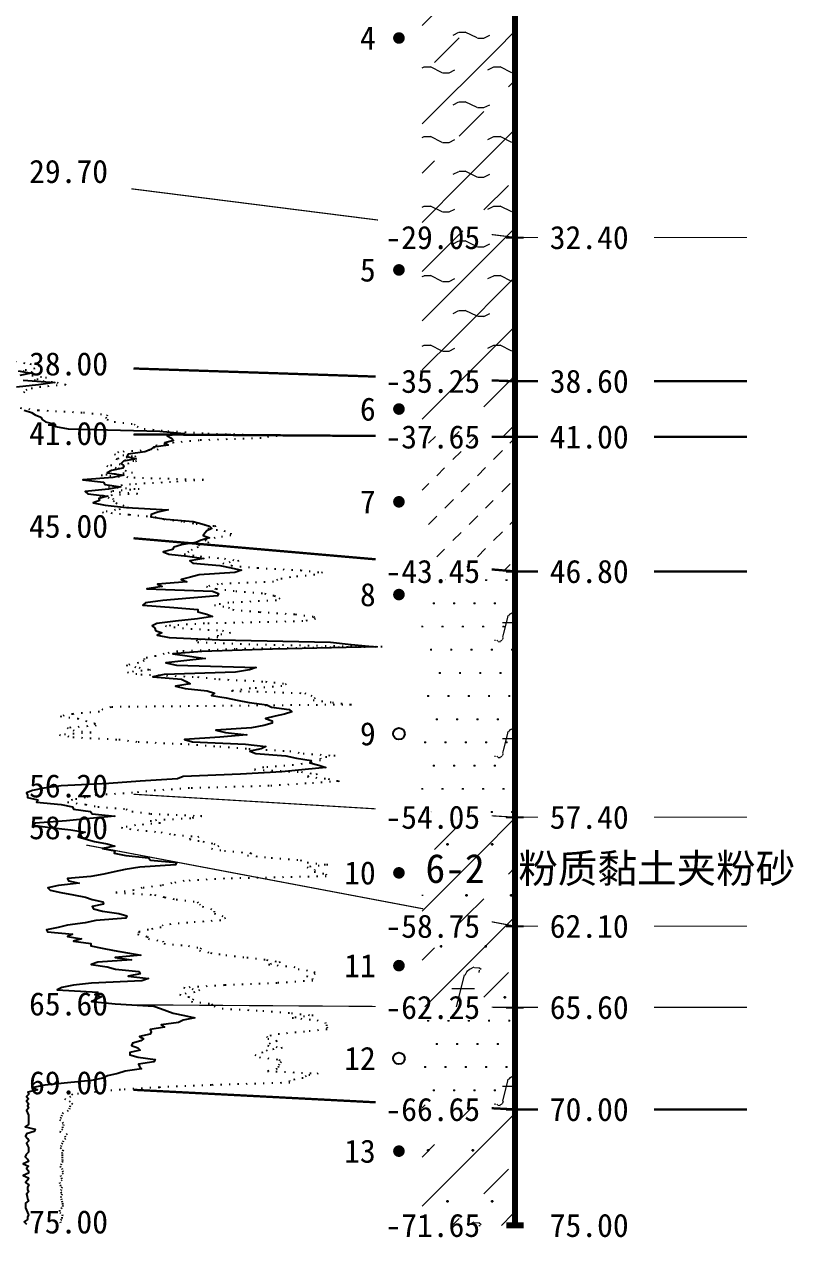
# Model space of a CAD drawing. Extents: x -37 to 3540, y -1485 to 297.
# Drawn here: x 1229.7 to 1296, y -230.1 to -125.1 of the extents above; entities that cross this region are included whole.
import ezdxf
from ezdxf.enums import TextEntityAlignment as Align

# ---------------------------------------------------------------- set-up
doc = ezdxf.new("R2010")
doc.units = 0
doc.linetypes.add('DOT', pattern=[6.35, 0, -6.35])
doc.layers.get('0').update_dxf_attribs({"linetype": 'CONTINUOUS'})
for name, color, linetype in [('CURVE', 200, 'CONTINUOUS'), ('HOLE', 41, 'CONTINUOUS'), ('SAMPLE', 1, 'CONTINUOUS'), ('STRATUM', 241, 'CONTINUOUS')]:
    doc.layers.add(name, color=color, linetype=linetype)
doc.layers.add('HATCH', color=7, linetype='CONTINUOUS', lineweight=13)
doc.styles.add('ST', font='')
doc.styles.get('ST').set_extended_font_data('SimSun')
pattern_1 = [(45, (761.2035, -297), (-4.24264, 4.24264), [10, 0]), (45, (762.2645, -300.182), (-2.12132, 6.36396), [3, -3])]
pattern_2 = [(82.875, (760.3688, -298.206), (0.0003693, 10.0001764), [0.08929, -80.53371]), (143.13, (760.4699, -298.2818), (-29.999964, 20.0000536), [0.12627, -49.87373]), (172.875, (760.647, -298.304), (-70.0002457, 9.9996603), [0.17857, -80.44443]), (206.565, (760.8255, -298.2147), (-9.999705, -9.999687), [0.19954, -22.16046]), (243.435, (760.9148, -298.0363), (9e-06, -9.999696), [0.19954, -22.16146]), (255.964, (761.004, -297.679), (-0.0002, -9.999501), [0.36813, -40.86287]), (255.964, (761.314, -296.439), (-0.0002, -9.999501), [1.27838, -39.95262]), (255.964, (761.3826, -296.165), (-0.0002, -9.999501), [0.28235, -40.94865]), (216.87, (761.5728, -295.9108), (-9.999982, -10.000018), [0.12627, -49.87373]), (243.435, (761.472, -295.9865), (9e-06, -9.999696), [0.19954, -22.16146]), (206.565, (761.7513, -295.8215), (-9.999705, -9.999687), [0.19954, -22.16046]), (172.875, (761.9285, -295.8437), (-70.0002457, 9.9996603), [0.17857, -80.44443]), (143.13, (762.0295, -295.9194), (-29.999964, 20.0000536), [0.12627, -49.87373]), (82.875, (762.0184, -296.008), (0.0003693, 10.0001764), [0.08929, -80.53371]), (0, (760.874, -296.66), (0, 10), [0.89286, -9.10714]), (0, (761.2285, -297), (1, 2), [0, -1.75]), (0, (761.2035, -296.975), (1, 2), [0, -1.75]), (0, (761.2035, -297), (1, 2), [0, -1.75]), (0, (761.1785, -297), (1, 2), [0, -1.75]), (0, (761.2035, -297.025), (1, 2), [0, -1.75])]
pattern_3 = [(82.875, (759.3673, -299.6533), (0.000812, 22.000388), [0.19644, -177.17416]), (143.13, (759.5896, -299.82), (-65.99992, 44.000118), [0.2778, -109.7222]), (172.875, (759.9794, -299.8687), (-154.00054, 21.999253), [0.39285, -176.97775]), (206.565, (760.372, -299.672), (-21.99935, -21.99931), [0.439, -48.753]), (243.435, (760.568, -299.28), (2e-05, -21.99933), [0.439, -48.7552]), (255.964, (760.765, -298.494), (-0.00044, -21.998903), [0.8099, -89.8983]), (255.964, (761.447, -295.7656), (-0.00044, -21.998903), [2.8124, -87.8958]), (255.964, (761.5975, -295.163), (-0.00044, -21.998903), [0.6212, -90.087]), (216.87, (762.016, -294.6037), (-21.99996, -22.00004), [0.2778, -109.7222]), (243.435, (761.794, -294.77), (2e-05, -21.99933), [0.439, -48.7552]), (206.565, (762.409, -294.407), (-21.99935, -21.99931), [0.439, -48.753]), (172.875, (762.7985, -294.456), (-154.00054, 21.999253), [0.39285, -176.97775]), (143.13, (763.0207, -294.6228), (-65.99992, 44.000118), [0.2778, -109.7222]), (82.875, (762.9964, -294.8177), (0.000812, 22.000388), [0.19644, -177.17416]), (0, (760.478, -296.252), (0, 22), [1.9643, -20.0357]), (0, (761.2585, -297), (2.2, 4.4), [0, -3.85]), (0, (761.2035, -296.945), (2.2, 4.4), [0, -3.85]), (0, (761.2035, -297), (2.2, 4.4), [0, -3.85]), (0, (761.1485, -297), (2.2, 4.4), [0, -3.85]), (0, (761.2035, -297.055), (2.2, 4.4), [0, -3.85])]

# ---------------------------------------------------------------- blocks, each defined once
blk = doc.blocks.new('SampleSoilUndisturbed')
at = {"const_width": 0.5}
blk.add_lwpolyline([(-0.25, 0, 1), (0.25, 0, 1)], format="xyb", close=True, dxfattribs=at)
blk = doc.blocks.new('SampleSoilDisturbed')
blk.add_circle((0, 0), 0.5)

msp = doc.modelspace()

# ---------------------------------------------------------------- hatches: boundary and pattern name
at = {"layer": 'HATCH'}
h = msp.add_hatch(dxfattribs=at)
h.set_pattern_fill('YNFNT', color=251, style=0)
h.set_pattern_definition([(45, (761.2035, -297), (-4.24264, 4.24264), [10, 0]), (45, (762.2645, -300.182), (-2.12132, 6.36396), [3, -3]), (26.565, (762.2776, -297.2536), (5.999823, 5.999812), [0.567, -12.849]), (0, (761.7106, -297.2536), (0, 6), [0.567, -5.433]), (26.565, (759.6222, -297), (5.999823, 5.999812), [0.567, -12.849]), (0, (760.1293, -296.7464), (0, 6), [0.567, -5.433]), (153.435, (761.7106, -297.2536), (-5.999818, -5e-06), [1.134, -12.2826]), (26.565, (765.2776, -294.2536), (5.999823, 5.999812), [0.567, -12.849]), (0, (764.7106, -294.2536), (0, 6), [0.567, -5.433]), (26.565, (762.6222, -294), (5.999823, 5.999812), [0.567, -12.849]), (0, (763.1293, -293.7464), (0, 6), [0.567, -5.433]), (153.435, (764.7106, -294.2536), (-5.999818, -5e-06), [1.134, -12.2826])])
h.paths.add_polyline_path([(1271.95, -121.25), (1263.95, -121.63), (1263.95, -142.43), (1271.95, -143.45)])
h.paths.add_polyline_path([(1259.88, -144.94), (1269.44, -144.94), (1269.44, -142.01), (1259.88, -142.01)], flags=9)
h.paths.add_polyline_path([(1259.88, -122.74), (1269.44, -122.74), (1269.44, -119.81), (1259.88, -119.81)], flags=9)
h = msp.add_hatch(dxfattribs=at)
h.set_pattern_fill('YNNT', color=251, style=0)
h.set_pattern_definition([(45, (761.2035, -297), (-2.12132, 2.12132), [10, 0]), (26.565, (762.2776, -297.2536), (5.999823, 5.999812), [0.567, -12.849]), (0, (761.7106, -297.2536), (0, 6), [0.567, -5.433]), (26.565, (759.6222, -297), (5.999823, 5.999812), [0.567, -12.849]), (0, (760.1293, -296.7464), (0, 6), [0.567, -5.433]), (153.435, (761.7106, -297.2536), (-5.999818, -5e-06), [1.134, -12.2826]), (26.565, (765.2776, -294.2536), (5.999823, 5.999812), [0.567, -12.849]), (0, (764.7106, -294.2536), (0, 6), [0.567, -5.433]), (26.565, (762.6222, -294), (5.999823, 5.999812), [0.567, -12.849]), (0, (763.1293, -293.7464), (0, 6), [0.567, -5.433]), (153.435, (764.7106, -294.2536), (-5.999818, -5e-06), [1.134, -12.2826])])
h.paths.add_polyline_path([(1271.95, -143.45), (1263.95, -142.43), (1263.95, -155.58), (1271.95, -155.85)])
h.paths.add_polyline_path([(1259.88, -157.34), (1269.44, -157.34), (1269.44, -154.41), (1259.88, -154.41)], flags=9)
h.paths.add_polyline_path([(1259.88, -144.94), (1269.44, -144.94), (1269.44, -142.01), (1259.88, -142.01)], flags=9)
h = msp.add_hatch(dxfattribs=at)
h.set_pattern_fill('FZNT', color=32, style=0)
h.set_pattern_definition(pattern_1)
h.paths.add_polyline_path([(1271.95, -155.85), (1263.95, -155.58), (1263.95, -160.6), (1271.95, -160.65)])
h.paths.add_polyline_path([(1259.88, -162.14), (1269.44, -162.14), (1269.44, -159.21), (1259.88, -159.21)], flags=9)
h.paths.add_polyline_path([(1259.88, -157.34), (1269.44, -157.34), (1269.44, -154.41), (1259.88, -154.41)], flags=9)
h = msp.add_hatch(dxfattribs=at)
h.set_pattern_fill('NZFT', color=52, style=0)
h.set_pattern_definition([(45, (761.2035, -297), (-6e-07, 6.999982), [0.9473, -8.9522]), (45, (762.6035, -295.6), (-6e-07, 6.999982), [0.9869, -8.9126]), (45, (764.0035, -294.2), (-6e-07, 6.999982), [1.06018, -8.83931]), (45, (765.4035, -292.8), (-6e-07, 6.999982), [0.94918, -8.95032]), (45, (766.8035, -291.4), (-6e-07, 6.999982), [1.0365, -8.86299]), (45, (764.7035, -297), (-6e-07, 6.999982), [1.01335, -8.88615]), (45, (766.1035, -295.6), (-6e-07, 6.999982), [1.07896, -12.12037]), (45, (767.5035, -294.2), (-6e-07, 6.999982), [0.99882, -8.90067]), (45, (761.9035, -292.8), (-4e-07, 6.999982), [1.05533, -8.844165]), (45, (763.3035, -291.4), (-4e-07, 6.999982), [1.0365, -8.86299])])
h.paths.add_polyline_path([(1271.95, -160.65), (1263.95, -160.6), (1263.95, -171.56), (1271.95, -172.25)])
h.paths.add_polyline_path([(1259.88, -173.74), (1269.44, -173.74), (1269.44, -170.81), (1259.88, -170.81)], flags=9)
h.paths.add_polyline_path([(1259.88, -162.14), (1269.44, -162.14), (1269.44, -159.21), (1259.88, -159.21)], flags=9)
h = msp.add_hatch(dxfattribs=at)
h.set_pattern_fill('FS', color=142, style=0)
h.set_pattern_definition(pattern_2)
h.paths.add_polyline_path([(1271.95, -172.25), (1263.95, -171.56), (1263.95, -192.97), (1271.95, -193.45)])
h.paths.add_polyline_path([(1244.72, -196.29), (1271.4, -196.29), (1271.4, -191.35), (1244.72, -191.35)], flags=9)
h.paths.add_polyline_path([(1259.88, -194.94), (1269.44, -194.94), (1269.44, -192.01), (1259.88, -192.01)], flags=24)
h.paths.add_polyline_path([(1259.88, -173.74), (1269.44, -173.74), (1269.44, -170.81), (1259.88, -170.81)], flags=9)
h = msp.add_hatch(dxfattribs=at)
h.set_pattern_fill('FZNT', color=32, style=0)
h.set_pattern_definition(pattern_1)
h.paths.add_polyline_path([(1271.95, -193.45), (1263.95, -192.97), (1263.95, -201.34), (1271.95, -202.85)])
h.paths.add_polyline_path([(1244.72, -196.29), (1271.4, -196.29), (1271.4, -191.35), (1244.72, -191.35)], flags=9)
h.paths.add_polyline_path([(1259.88, -204.34), (1269.44, -204.34), (1269.44, -201.41), (1259.88, -201.41)], flags=9)
h.paths.add_polyline_path([(1259.88, -194.94), (1269.44, -194.94), (1269.44, -192.01), (1259.88, -192.01)], flags=24)
h = msp.add_hatch(dxfattribs=at)
h.set_pattern_fill('FS', color=32, scale=2.2, style=0)
h.set_pattern_definition(pattern_3)
h.paths.add_polyline_path([(1271.95, -193.45), (1263.95, -192.97), (1263.95, -201.34), (1271.95, -202.85)])
h.paths.add_polyline_path([(1244.72, -196.29), (1271.4, -196.29), (1271.4, -191.35), (1244.72, -191.35)], flags=9)
h.paths.add_polyline_path([(1259.88, -204.34), (1269.44, -204.34), (1269.44, -201.41), (1259.88, -201.41)], flags=9)
h.paths.add_polyline_path([(1259.88, -194.94), (1269.44, -194.94), (1269.44, -192.01), (1259.88, -192.01)], flags=24)
h = msp.add_hatch(dxfattribs=at)
h.set_pattern_fill('FZNT', color=32, style=0)
h.set_pattern_definition(pattern_1)
h.paths.add_polyline_path([(1271.95, -202.85), (1263.95, -201.34), (1263.95, -209.8), (1271.95, -209.85)])
h.paths.add_polyline_path([(1259.88, -211.34), (1269.44, -211.34), (1269.44, -208.41), (1259.88, -208.41)], flags=9)
h.paths.add_polyline_path([(1259.88, -204.34), (1269.44, -204.34), (1269.44, -201.41), (1259.88, -201.41)], flags=9)
h = msp.add_hatch(dxfattribs=at)
h.set_pattern_fill('FS', color=32, scale=2.2, style=0)
h.set_pattern_definition(pattern_3)
h.paths.add_polyline_path([(1271.95, -202.85), (1263.95, -201.34), (1263.95, -209.8), (1271.95, -209.85)])
h.paths.add_polyline_path([(1259.88, -211.34), (1269.44, -211.34), (1269.44, -208.41), (1259.88, -208.41)], flags=9)
h.paths.add_polyline_path([(1259.88, -204.34), (1269.44, -204.34), (1269.44, -201.41), (1259.88, -201.41)], flags=9)
h = msp.add_hatch(dxfattribs=at)
h.set_pattern_fill('FS', color=142, style=0)
h.set_pattern_definition(pattern_2)
h.paths.add_polyline_path([(1271.95, -209.85), (1263.95, -209.8), (1263.95, -218.24), (1271.95, -218.65)])
h.paths.add_polyline_path([(1259.88, -220.14), (1269.44, -220.14), (1269.44, -217.21), (1259.88, -217.21)], flags=9)
h.paths.add_polyline_path([(1259.88, -211.34), (1269.44, -211.34), (1269.44, -208.41), (1259.88, -208.41)], flags=9)
h = msp.add_hatch(dxfattribs=at)
h.set_pattern_fill('FZNT', color=32, style=0)
h.set_pattern_definition(pattern_1)
h.paths.add_polyline_path([(1271.95, -218.65), (1263.95, -218.24), (1263.95, -228.65), (1271.95, -228.65)])
h.paths.add_polyline_path([(1259.88, -230.14), (1269.44, -230.14), (1269.44, -227.21), (1259.88, -227.21)], flags=9)
h.paths.add_polyline_path([(1259.88, -220.14), (1269.44, -220.14), (1269.44, -217.21), (1259.88, -217.21)], flags=9)
h = msp.add_hatch(dxfattribs=at)
h.set_pattern_fill('FS', color=32, scale=2.2, style=0)
h.set_pattern_definition(pattern_3)
h.paths.add_polyline_path([(1271.95, -218.65), (1263.95, -218.24), (1263.95, -228.65), (1271.95, -228.65)])
h.paths.add_polyline_path([(1259.88, -230.14), (1269.44, -230.14), (1269.44, -227.21), (1259.88, -227.21)], flags=9)
h.paths.add_polyline_path([(1259.88, -220.14), (1269.44, -220.14), (1269.44, -217.21), (1259.88, -217.21)], flags=9)

# ---------------------------------------------------------------- linework, layer by layer
at = {"layer": 'CURVE', "color": 100, "linetype": 'DOT', "ltscale": 0.1}
for points in [[(1228.87, -154.15), (1230.14, -154.35), (1231.09, -154.55), (1230.56, -154.75), (1229.52, -154.95), (1229.84, -155.15), (1230.32, -155.35), (1231.57, -155.55), (1230.52, -155.75), (1232.49, -155.95), (1233.23, -156.15), (1231.08, -156.35), (1229.87, -156.55), (1229.67, -156.75), (1229.58, -156.95)], [(1229.31, -158.15), (1230.87, -158.35), (1234.75, -158.55), (1236.81, -158.75), (1236.69, -158.95), (1236.78, -159.15), (1237.41, -159.35), (1239.12, -159.55), (1239.38, -159.75), (1239.99, -159.95), (1242.03, -160.15), (1245.49, -160.35), (1251.44, -160.55), (1250.07, -160.75), (1244.74, -160.95), (1242.52, -161.15), (1241.04, -161.35), (1240.81, -161.55), (1241.21, -161.75), (1237.78, -161.95), (1237.42, -162.15), (1239.26, -162.35), (1237.55, -162.55), (1239.33, -162.75), (1238.66, -162.95), (1236.77, -163.15), (1237.71, -163.35), (1238.33, -163.55), (1238.99, -163.75), (1236.29, -163.95), (1239.1, -164.15), (1245.09, -164.35), (1242.27, -164.55), (1238.82, -164.75), (1236.91, -164.95), (1239.56, -165.15), (1237.11, -165.35), (1239.42, -165.55), (1236.16, -165.75), (1237.29, -165.95), (1237.32, -166.15), (1237.56, -166.35), (1238.14, -166.55), (1238.63, -166.75), (1237.53, -166.95), (1236.39, -167.15), (1238.71, -167.35), (1240.9, -167.55), (1241.71, -167.75), (1243.41, -167.95), (1244.46, -168.15), (1246.16, -168.35), (1245.48, -168.55), (1246.87, -168.75), (1247.46, -168.95), (1247.47, -169.15), (1246.11, -169.35), (1245.23, -169.55), (1245.56, -169.75), (1244.7, -169.95), (1244.63, -170.15), (1244.12, -170.35), (1243.84, -170.55), (1243.44, -170.75), (1244.82, -170.95), (1246.9, -171.15), (1248.14, -171.35), (1246.76, -171.55), (1247.51, -171.75), (1249.76, -171.95), (1253.47, -172.15), (1255.36, -172.35), (1254.69, -172.55), (1252.6, -172.75), (1251.47, -172.95), (1251.15, -173.15), (1246.37, -173.35), (1245.36, -173.55), (1246.2, -173.75), (1247.88, -173.95), (1250.37, -174.15), (1251.21, -174.35), (1251.68, -174.55), (1251.39, -174.75), (1247.29, -174.95), (1246.04, -175.15), (1247.25, -175.35), (1247.61, -175.55), (1249.94, -175.75), (1253.01, -175.95), (1254.61, -176.15), (1254.76, -176.35), (1253.67, -176.55), (1245.18, -176.75), (1241.83, -176.95), (1243.28, -177.15), (1246.73, -177.35), (1247.42, -177.55), (1246.34, -177.75), (1246.34, -177.95), (1244.51, -178.15), (1244.6, -178.35), (1249.7, -178.55), (1260.5, -178.75), (1247.84, -178.95), (1242.88, -179.15), (1241.72, -179.35), (1240.99, -179.55), (1239.98, -179.75), (1239.99, -179.95), (1239.49, -180.15), (1238.45, -180.35), (1239.56, -180.55), (1240.54, -180.75), (1238.54, -180.95), (1239.71, -181.15), (1244.59, -181.35), (1246.44, -181.55), (1250.45, -181.75), (1252.22, -181.95), (1251.87, -182.15), (1249.15, -182.35), (1247.51, -182.55), (1253.84, -182.75), (1254.36, -182.95), (1254.72, -183.15), (1254.55, -183.35), (1256.22, -183.55), (1257.86, -183.75), (1237.13, -183.95), (1236.41, -184.15), (1236.13, -184.35), (1233.83, -184.55), (1232.76, -184.75), (1234.27, -184.95), (1234.94, -185.15), (1235.71, -185.35), (1235.86, -185.55), (1233.34, -185.75), (1233.86, -185.95), (1235.41, -186.15), (1232.68, -186.35), (1233.85, -186.55), (1237.81, -186.75), (1239.46, -186.95), (1243.78, -187.15), (1246.51, -187.35), (1249.02, -187.55), (1252.54, -187.75), (1253.69, -187.95), (1256.45, -188.15), (1255.16, -188.35), (1255.19, -188.55), (1254.33, -188.75), (1252.86, -188.95), (1250.3, -189.15), (1249.5, -189.35), (1253.55, -189.55), (1254.89, -189.75), (1254.05, -189.95), (1255.86, -190.15), (1256.79, -190.35), (1253.94, -190.55), (1250.76, -190.75), (1243.89, -190.95), (1240.96, -191.15), (1238.99, -191.35), (1235.86, -191.55), (1234.9, -191.75), (1233.8, -191.95), (1233.39, -192.15), (1234.96, -192.35), (1236, -192.55), (1238.44, -192.75), (1238.93, -192.95), (1240.54, -193.15), (1244.95, -193.35), (1244, -193.55), (1240.52, -193.75), (1241.39, -193.95), (1239.25, -194.15), (1238.01, -194.35), (1239.41, -194.55), (1241.45, -194.75), (1242.55, -194.95), (1244.7, -195.15), (1243.9, -195.35), (1245.05, -195.55), (1245.99, -195.75), (1246.43, -195.95), (1245.78, -196.15), (1246.9, -196.35), (1249.25, -196.55), (1248.89, -196.75), (1250.94, -196.95), (1253.45, -197.15), (1254.05, -197.35), (1255.81, -197.55), (1254.03, -197.75), (1254.7, -197.95), (1254.65, -198.15), (1255.66, -198.35), (1255.68, -198.55), (1246.9, -198.75), (1243.45, -198.95), (1242.38, -199.15), (1241.45, -199.35), (1239.83, -199.55), (1239.09, -199.75), (1237.55, -199.95), (1240.89, -200.15), (1241.75, -200.35), (1242.75, -200.55), (1244.59, -200.75), (1244.75, -200.95), (1245, -201.15), (1245.7, -201.35), (1246.02, -201.55), (1246.03, -201.75), (1246.68, -201.95), (1247, -202.15), (1246.59, -202.35), (1243.75, -202.55), (1241.6, -202.75), (1241.45, -202.95), (1240.35, -203.15), (1239.54, -203.35), (1239.42, -203.55), (1240.25, -203.75), (1240.35, -203.95), (1241.6, -204.15), (1241.69, -204.35), (1243.8, -204.55), (1244.91, -204.75), (1244.76, -204.95), (1245.71, -205.15), (1247.02, -205.35), (1248.85, -205.55), (1250.54, -205.75), (1251.7, -205.95), (1250.71, -206.15), (1252.9, -206.35), (1253.25, -206.55), (1254.65, -206.75), (1254.73, -206.95), (1254, -207.15), (1254.46, -207.35), (1254.54, -207.55), (1251.45, -207.75), (1246.9, -207.95), (1243.39, -208.15), (1244.76, -208.35), (1244.35, -208.55), (1243.04, -208.75), (1243.8, -208.95), (1244.25, -209.15), (1244.05, -209.35), (1245.8, -209.55), (1246.01, -209.75), (1246.7, -209.95), (1250.21, -210.15), (1252.69, -210.35), (1254.55, -210.55), (1252.75, -210.75), (1254.9, -210.95), (1255.58, -211.15), (1255.7, -211.35), (1255.74, -211.55), (1255.76, -211.75), (1253.81, -211.95), (1251.65, -212.15), (1250.55, -212.35), (1250.64, -212.55), (1251.44, -212.75), (1250.85, -212.95), (1250.63, -213.15), (1251.88, -213.35), (1250.6, -213.55), (1250.21, -213.75), (1249.52, -213.95), (1249.92, -214.15), (1251.63, -214.35), (1251.79, -214.55), (1251.63, -214.75), (1251.59, -214.95), (1251.44, -215.15), (1250.61, -215.35), (1255, -215.55), (1253.96, -215.75), (1253.69, -215.95), (1252.5, -216.15), (1252.55, -216.35), (1245.79, -216.55), (1241.3, -216.75), (1237.94, -216.95), (1235.8, -217.15), (1233.8, -217.35), (1233.65, -217.55), (1233.13, -217.75), (1233.53, -217.95), (1233.8, -218.15), (1233.6, -218.35), (1233.56, -218.55), (1233.45, -218.75), (1233, -218.95), (1232.9, -219.15), (1232.83, -219.35), (1232.69, -219.55), (1232.96, -219.75), (1233.04, -219.95), (1232.96, -220.15), (1232.94, -220.35), (1232.7, -220.55), (1233.34, -220.75), (1233.15, -220.95), (1233.2, -221.15), (1233, -221.35), (1232.94, -221.55), (1232.83, -221.75), (1232.75, -221.95), (1233, -222.15), (1232.9, -222.35), (1232.93, -222.55), (1232.93, -222.75), (1232.93, -222.95), (1232.99, -223.15), (1232.83, -223.35), (1232.75, -223.55), (1232.9, -223.75), (1232.95, -223.95), (1233, -224.15), (1232.79, -224.35), (1232.85, -224.55), (1232.9, -224.75), (1232.68, -224.95), (1232.76, -225.15), (1232.91, -225.35), (1232.83, -225.55), (1232.81, -225.75), (1232.93, -225.95), (1232.8, -226.15), (1232.83, -226.35), (1232.9, -226.55), (1232.94, -226.75), (1232.99, -226.95), (1232.9, -227.15), (1232.7, -227.35), (1232.71, -227.55), (1232.96, -227.75), (1232.9, -227.95), (1232.86, -228.15), (1232.75, -228.35), (1232.8, -228.55)]]:
    msp.add_lwpolyline(points, dxfattribs=at)
at = {"layer": 'CURVE', "color": 30, "linetype": 'Continuous'}
for points in [[(1229.12, -154.95), (1230.24, -155.15), (1229.27, -155.35)], [(1229.56, -155.75), (1232.28, -155.95), (1230.89, -156.15), (1228.99, -156.35)], [(1229.64, -158.35), (1230.29, -158.55), (1230.59, -158.75), (1231.08, -158.95), (1231.2, -159.15), (1231.48, -159.35), (1232.3, -159.55), (1232.36, -159.75), (1233.45, -159.95), (1241.35, -160.15), (1243.43, -160.35), (1241.96, -160.55), (1242.36, -160.75), (1242.51, -160.95), (1241.77, -161.15), (1242.05, -161.35), (1240.79, -161.55), (1240.56, -161.75), (1240.04, -161.95), (1238.6, -162.15), (1238.5, -162.35), (1239.29, -162.55), (1238.22, -162.75), (1238.01, -162.95), (1238.25, -163.15), (1238.15, -163.35), (1237.17, -163.55), (1236.8, -163.75), (1238.23, -163.95), (1237.29, -164.15), (1234.69, -164.35), (1236.48, -164.55), (1236.6, -164.75), (1237.98, -164.95), (1236.92, -165.15), (1234.9, -165.35), (1235.14, -165.55), (1236.86, -165.75), (1236.09, -165.95), (1236.14, -166.15), (1235.6, -166.35), (1236.64, -166.55), (1238.48, -166.75), (1242.05, -166.95), (1241.18, -167.15), (1240.6, -167.35), (1240.57, -167.55), (1241.9, -167.75), (1244.2, -167.95), (1244.96, -168.15), (1245.63, -168.35), (1245.81, -168.55), (1245.39, -168.75), (1245.21, -168.95), (1245.08, -169.15), (1245.61, -169.35), (1244.91, -169.55), (1244.45, -169.75), (1243.22, -169.95), (1242.54, -170.15), (1242.44, -170.35), (1241.63, -170.55), (1242.13, -170.75), (1243.72, -170.95), (1245.12, -171.15), (1243.93, -171.35), (1244.18, -171.55), (1246.51, -171.75), (1247.48, -171.95), (1248.37, -172.15), (1247.8, -172.35), (1244.74, -172.55), (1243.97, -172.75), (1243.18, -172.95), (1243.67, -173.15), (1241.13, -173.35), (1241.55, -173.55), (1240.21, -173.75), (1245.87, -173.95), (1246.4, -174.15), (1246.32, -174.35), (1243.93, -174.55), (1241.6, -174.75), (1240.11, -174.95), (1239.88, -175.15), (1242.56, -175.35), (1244.61, -175.55), (1244.61, -175.75), (1245.4, -175.95), (1245.87, -176.15), (1244.58, -176.35), (1242.68, -176.55), (1241.08, -176.75), (1240.68, -176.95), (1240.92, -177.15), (1240.97, -177.35), (1241.52, -177.55), (1241.12, -177.75), (1242.15, -177.95), (1246.49, -178.15), (1256.04, -178.35), (1257.82, -178.55), (1259.96, -178.75), (1251.06, -178.95), (1244.95, -179.15), (1242.47, -179.35), (1243.89, -179.55), (1245.26, -179.75), (1243.41, -179.95), (1241.85, -180.15), (1242.77, -180.35), (1249.64, -180.55), (1249.06, -180.75), (1247.85, -180.95), (1241.7, -181.15), (1240.74, -181.35), (1243.21, -181.55), (1243.61, -181.75), (1243.95, -181.95), (1242.7, -182.15), (1243.52, -182.35), (1245.41, -182.55), (1246.05, -182.75), (1245.79, -182.95), (1247.06, -183.15), (1248.02, -183.35), (1249.05, -183.55), (1250.57, -183.75), (1250.96, -183.95), (1252.48, -184.15), (1252.71, -184.35), (1252.1, -184.55), (1251.29, -184.75), (1250.44, -184.95), (1251.02, -185.15), (1251.02, -185.35), (1250.3, -185.55), (1249.25, -185.75), (1246.18, -185.95), (1247, -186.15), (1248.83, -186.35), (1246.52, -186.55), (1243.47, -186.75), (1244.17, -186.95), (1248.72, -187.15), (1250.49, -187.35), (1250.07, -187.55), (1249.1, -187.75), (1249.62, -187.95), (1252.2, -188.15), (1253.11, -188.35), (1254.39, -188.55), (1254.26, -188.75), (1255.04, -188.95), (1255.66, -189.15), (1253.88, -189.35), (1251.87, -189.55), (1248.3, -189.75), (1243.35, -189.95), (1242.86, -190.15), (1239.65, -190.35), (1236.94, -190.55), (1232.84, -190.75), (1231.35, -190.95), (1230.36, -191.15), (1229.86, -191.35), (1229.93, -191.55), (1229.93, -191.75), (1230.83, -191.95), (1230.72, -192.15), (1232.83, -192.35), (1233.82, -192.55), (1233.9, -192.75), (1235.36, -192.95), (1235.5, -193.15), (1237.45, -193.35), (1235.31, -193.55), (1233.29, -193.75), (1230.59, -193.95), (1230.35, -194.15), (1231.89, -194.35), (1233.68, -194.55), (1234.9, -194.75), (1234.36, -194.95), (1234.3, -195.15), (1234.98, -195.35), (1235.7, -195.55), (1236.8, -195.75), (1237.46, -195.95), (1236.41, -196.15), (1237.45, -196.35), (1237.41, -196.55), (1238.41, -196.75), (1240.35, -196.95), (1240.54, -197.15), (1242.79, -197.35), (1242.69, -197.55), (1239.61, -197.75), (1238.36, -197.95), (1237.39, -198.15), (1236.51, -198.35), (1235.39, -198.55), (1233.39, -198.75), (1233.46, -198.95), (1234.39, -199.15), (1232.61, -199.35), (1231.69, -199.55), (1231.89, -199.75), (1232.8, -199.95), (1233.89, -200.15), (1234.92, -200.35), (1235.5, -200.55), (1236.43, -200.75), (1236.49, -200.95), (1235.5, -201.15), (1235.61, -201.35), (1236.39, -201.55), (1237.8, -201.75), (1238.5, -201.95), (1238.41, -202.15), (1235.83, -202.35), (1234.9, -202.55), (1233.39, -202.75), (1232.57, -202.95), (1231.56, -203.15), (1231.66, -203.35), (1233.8, -203.55), (1233.39, -203.75), (1234.6, -203.95), (1233.9, -204.15), (1235.39, -204.35), (1235.39, -204.55), (1236.36, -204.75), (1237.41, -204.95), (1238.54, -205.15), (1239.71, -205.35), (1237.49, -205.55), (1238.9, -205.75), (1235.99, -205.95), (1235.41, -206.15), (1236.8, -206.35), (1237.52, -206.55), (1239.52, -206.75), (1239.65, -206.95), (1238.6, -207.15), (1240.35, -207.35), (1239.8, -207.55), (1235.45, -207.75), (1233.89, -207.95), (1232.9, -208.15), (1232.5, -208.35), (1235.99, -208.55), (1235.74, -208.75), (1236.3, -208.95), (1235.9, -209.15), (1235.46, -209.35), (1237.49, -209.55), (1240.83, -209.75), (1241.39, -209.95), (1241.93, -210.15), (1242.48, -210.35), (1243.47, -210.55), (1244.35, -210.75), (1243.35, -210.95), (1242.96, -211.15), (1241.45, -211.35), (1241.75, -211.55), (1240.52, -211.75), (1240.59, -211.95), (1240.52, -212.15), (1239.6, -212.35), (1239.94, -212.55), (1239.71, -212.75), (1238.99, -212.95), (1238.9, -213.15), (1239.45, -213.35), (1239.64, -213.55), (1238.75, -213.75), (1238.75, -213.95), (1239.46, -214.15), (1240.94, -214.35), (1240.83, -214.55), (1239.5, -214.75), (1239.6, -214.95), (1239.75, -215.15), (1238.35, -215.35), (1237.72, -215.55), (1236.83, -215.75), (1236.44, -215.95), (1235.44, -216.15), (1233.39, -216.35), (1231.42, -216.55), (1230.42, -216.75), (1230.79, -216.95), (1229.96, -217.15), (1230.04, -217.35), (1229.85, -217.55), (1230.03, -217.75), (1229.85, -217.95), (1230.03, -218.15), (1229.93, -218.35), (1230.03, -218.55), (1229.86, -218.75), (1229.94, -218.95), (1230.03, -219.15), (1230.03, -219.35), (1230.03, -219.55), (1230.03, -219.75), (1230.03, -219.95), (1229.74, -220.15), (1230.6, -220.35), (1230.5, -220.55), (1229.85, -220.75), (1229.76, -220.95), (1229.93, -221.15), (1230.06, -221.35), (1229.85, -221.55), (1229.94, -221.75), (1230.03, -221.95), (1230.03, -222.15), (1230.03, -222.35), (1229.83, -222.55), (1229.74, -222.75), (1229.94, -222.95), (1230.01, -223.15), (1229.55, -223.35), (1230.03, -223.55), (1229.85, -223.75), (1230.03, -223.95), (1230.03, -224.15), (1229.56, -224.35), (1230.02, -224.55), (1229.93, -224.75), (1229.76, -224.95), (1230.04, -225.15), (1229.93, -225.35), (1229.93, -225.55), (1230.03, -225.75), (1229.86, -225.95), (1229.9, -226.15), (1229.93, -226.35), (1230.02, -226.55), (1229.75, -226.75), (1229.75, -226.95), (1229.76, -227.15), (1229.85, -227.35), (1229.92, -227.55), (1230.02, -227.75), (1229.92, -227.95), (1229.92, -228.15), (1229.66, -228.35), (1229.84, -228.55)]]:
    msp.add_lwpolyline(points, dxfattribs=at)
at = {"layer": 'HOLE', "linetype": 'Continuous', "const_width": 0.5}
for points in [[(1271.95, -78.65), (1271.95, -228.65)], [(1271.2, -228.65), (1272.7, -228.65)]]:
    msp.add_lwpolyline(points, dxfattribs=at)
at = {"layer": 'HOLE', "linetype": 'Continuous'}
for points in [[(1271.2, -143.45), (1272.7, -143.45)], [(1271.2, -155.85), (1272.7, -155.85)], [(1271.2, -160.65), (1272.7, -160.65)], [(1271.2, -172.25), (1272.7, -172.25)], [(1271.2, -193.45), (1272.7, -193.45)], [(1271.2, -202.85), (1272.7, -202.85)], [(1271.2, -209.85), (1272.7, -209.85)], [(1271.2, -218.65), (1272.7, -218.65)]]:
    msp.add_lwpolyline(points, dxfattribs=at)
at = {"layer": 'STRATUM', "linetype": 'Continuous'}
for points, const_width in [([(1238.87, -139.25), (1249.51, -140.6), (1260.15, -141.95)], 0.1), ([(1269.95, -143.2), (1271.95, -143.45), (1273.95, -143.45)], 0.1), ([(1283.95, -143.45), (1291.95, -143.45)], 0.1), ([(1239.07, -154.75), (1249.51, -155.1), (1259.95, -155.45)], 0.2), ([(1269.95, -155.78), (1271.95, -155.85), (1273.95, -155.85)], 0.2), ([(1283.95, -155.85), (1291.95, -155.85)], 0.2), ([(1239.07, -160.43), (1249.51, -160.5), (1259.95, -160.57)], 0.2), ([(1269.95, -160.64), (1271.95, -160.65), (1273.95, -160.65)], 0.2), ([(1283.95, -160.65), (1291.95, -160.65)], 0.2), ([(1239.07, -169.39), (1249.51, -170.3), (1259.95, -171.21)], 0.2), ([(1269.95, -172.08), (1271.95, -172.25), (1273.95, -172.25)], 0.2), ([(1283.95, -172.25), (1291.95, -172.25)], 0.2), ([(1239.07, -191.47), (1249.51, -192.1), (1259.95, -192.73)], 0.1), ([(1269.95, -193.33), (1271.95, -193.45), (1273.95, -193.45)], 0.1), ([(1283.95, -193.45), (1291.95, -193.45)], 0.1), ([(1234.99, -195.85), (1249.51, -198.6), (1264.04, -201.35)], 0.1), ([(1269.95, -202.47), (1271.95, -202.85), (1273.95, -202.85)], 0.1), ([(1283.95, -202.85), (1291.95, -202.85)], 0.1), ([(1239.07, -209.63), (1249.51, -209.7), (1259.95, -209.77)], 0.1), ([(1269.95, -209.84), (1271.95, -209.85), (1273.95, -209.85)], 0.1), ([(1283.95, -209.85), (1291.95, -209.85)], 0.1), ([(1239.07, -216.96), (1249.51, -217.5), (1259.95, -218.04)], 0.2), ([(1269.95, -218.55), (1271.95, -218.65), (1273.95, -218.65)], 0.2), ([(1283.95, -218.65), (1291.95, -218.65)], 0.2)]:
    msp.add_lwpolyline(points, dxfattribs=dict(at, const_width=const_width))

# ---------------------------------------------------------------- block references
at = {"layer": 'SAMPLE'}
for name, p in [('SampleSoilUndisturbed', (1261.95, -126.25)), ('SampleSoilUndisturbed', (1261.95, -146.25)), ('SampleSoilUndisturbed', (1261.95, -158.25)), ('SampleSoilUndisturbed', (1261.95, -166.25)), ('SampleSoilUndisturbed', (1261.95, -174.25)), ('SampleSoilDisturbed', (1261.95, -186.25)), ('SampleSoilUndisturbed', (1261.95, -198.25)), ('SampleSoilUndisturbed', (1261.95, -206.25)), ('SampleSoilDisturbed', (1261.95, -214.25)), ('SampleSoilUndisturbed', (1261.95, -222.25))]:
    msp.add_blockref(name, p, dxfattribs=at)

# ---------------------------------------------------------------- texts
at = {"layer": 'HOLE', "style": 'ST'}
for s, p in [('29.70', (1230.07, -137.75)), ('32.40', (1274.95, -143.45)), ('38.00', (1230.07, -154.35)), ('38.60', (1274.95, -155.85)), ('41.00', (1230.07, -160.35)), ('41.00', (1274.95, -160.65)), ('45.00', (1230.07, -168.35)), ('46.80', (1274.95, -172.25)), ('56.20', (1230.07, -190.75)), ('57.40', (1274.95, -193.45)), ('58.00', (1230.07, -194.35)), ('62.10', (1274.95, -202.85)), ('65.60', (1230.07, -209.55)), ('65.60', (1274.95, -209.85)), ('69.00', (1230.07, -216.35)), ('70.00', (1274.95, -218.65)), ('75.00', (1230.07, -228.35)), ('75.00', (1274.95, -228.65))]:
    msp.add_text(s, height=2, dxfattribs=at).set_placement(p, align=Align.MIDDLE_LEFT)
for s, p in [('-29.05', (1268.95, -143.45)), ('-35.25', (1268.95, -155.85)), ('-37.65', (1268.95, -160.65)), ('-43.45', (1268.95, -172.25)), ('-54.05', (1268.95, -193.45)), ('-58.75', (1268.95, -202.85)), ('-62.25', (1268.95, -209.85)), ('-66.65', (1268.95, -218.65)), ('-71.65', (1268.95, -228.65))]:
    msp.add_text(s, height=2, dxfattribs=at).set_placement(p, align=Align.MIDDLE_RIGHT)
at = {"layer": 'SAMPLE', "style": 'ST'}
for s, p in [('4', (1259.95, -126.25)), ('5', (1259.95, -146.25)), ('6', (1259.95, -158.25)), ('7', (1259.95, -166.25)), ('8', (1259.95, -174.25)), ('9', (1259.95, -186.25)), ('10', (1259.95, -198.25)), ('11', (1259.95, -206.25)), ('12', (1259.95, -214.25)), ('13', (1259.95, -222.25))]:
    msp.add_text(s, height=2, dxfattribs=at).set_placement(p, align=Align.MIDDLE_RIGHT)
at = {"layer": 'STRATUM', "style": 'ST'}
for s, p in [('粉质黏土夹粉砂', (1272.24, -197.87)), ('6-2', (1264.24, -197.87))]:
    msp.add_text(s, height=2.5, dxfattribs=at).set_placement(p, align=Align.MIDDLE_LEFT)

doc.saveas('drawing.dxf')
